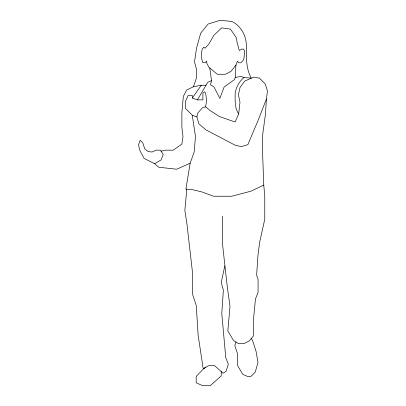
<?xml version="1.0" encoding="UTF-8"?>
<svg xmlns="http://www.w3.org/2000/svg" width="406" height="406" viewBox="0 0 406 406"><rect width="100%" height="100%" fill="white"/><g stroke="black" fill="none" stroke-linecap="round" stroke-linejoin="round"><path stroke-width="0.61" d="M209.765 68.01L211.521 80.606L210.491 84.681L213.987 87.021L219.854 98.389L224.132 87.021L234.303 79.713L235.277 77.389L235.916 65.122L237.454 61.21L238.86 62.773L240.961 62.773L243.762 59.631L244.727 51.278L243.509 49.065L241.829 49.065L239.261 50.501L237.068 42.386L236.373 37.814L230.39 29.085L221.646 27.882L213.871 35.302L208.938 43.889L205.096 48.207L203.771 47.172L202.213 49.156L201.305 53.688L201.305 57.474L202.863 62.717L205.096 62.717L206.786 61.118L206.786 63.219L208.928 67.32L217.367 74.268L225.355 74.268L230.968 71.395L235.916 65.122M266.397 99.044L258.465 119.476L247.868 144.668L241.433 146.617L235.277 145.246L205.847 129.839L198.844 123.8L196.88 116.928L197.656 113.223L202.371 107.849L205.583 106.859L210.095 110.478L219.225 116.486L235.11 122.013L238.677 113.934L239.997 102.236L238.393 94.842L240.032 87.452L244.782 81.027L253.588 77.241L259.414 78.079L265.321 84.062L267.478 91.127L266.397 99.044L265.519 113.802L262.332 137.106L262.332 145.937L263.763 185.131L264.768 196.073L264.768 219.194L259.566 242.671L257.932 255.816L256.633 275.116L258.074 279.445L258.074 292.432L255.465 298.968L253.532 319.06L253.532 335.879L249.157 340.989L243.889 343.608L238.423 343.608L233.486 340.401L227.847 331.037L229.989 306.322L227.177 285.915L222.676 245.528L222.676 216.099M186.775 189.166L184.872 210.404L186.968 224.122L192.505 272.578L192.505 294.025L196.281 305.616L198.113 334.991L203.173 368.673L208.714 365.664L214.601 365.664L223.092 373.2L225.975 371.47L228.324 364.278L225.766 357.605L221.788 313.635L223.371 290.143L221.209 282.449L224.807 266.021M205.583 106.859L206.634 100.642L205.619 93.141L204.528 91.807L202.898 93.141L202.898 99.866L197.433 99.866L192.292 98.019L192.292 95.496L188.145 95.496L185.537 101.241L185.537 108.387L192.292 115.309L195.474 136.517L194.169 152.042L190.165 163.176L185.912 189.105L191.536 189.5L201.391 191.769L213.637 196.24L231.714 196.24L250.827 191.216L263.763 185.131M235.957 342.004L234.846 345.623L237.698 354.423L237.698 365.776L242.864 374.444L247.904 376.555L250.847 376.555L255.278 372.063L257.988 362.345L256.013 351.165L252.644 340.766L251.344 338.431M161.111 151.184L165.313 150.159L173.301 150.159L181.883 144.089L182.999 136.604L181.883 127.423L181.883 112.706L183.334 96.374L186.633 90.03L193.459 86.757L196.499 77.815L196.499 69.37L194.51 61.92L196.519 48.187L200.696 33.206L208.085 24.04L220.133 20.3L231.846 21.452C240.778 25.695 245.955 35.19 246.376 44.873C246.457 56.069 245.539 67.99 251.294 78.079L243.955 77.556L241.24 76.424L235.277 77.389M197.433 99.866L207.694 82.337L211.521 80.606M192.292 98.019L201.3 85.24L205.994 85.24M243.955 77.556C239.022 81.621 235.922 87.437 235.125 93.761C235.201 100.556 234.602 108.092 238.677 113.934M205.943 367.166L203.193 369.196L196.174 376.443L196.174 382.751L202.685 385.7L210.252 385.7L221.24 375.91L221.24 371.556M154.62 163.699L161.157 159.883L163.212 154.366L160.431 150.159L156.224 150.159L151.996 152.027L148.038 151.509L144.709 148.829L142.734 142.653L140.151 140.263L138.522 145.084L139.923 150.636L144.1 158.411L154.62 163.699L158.776 167.242L176.747 169.226L190.165 163.176M193.459 86.757L201.3 85.24M192.292 115.309L196.88 116.928"/></g></svg>
